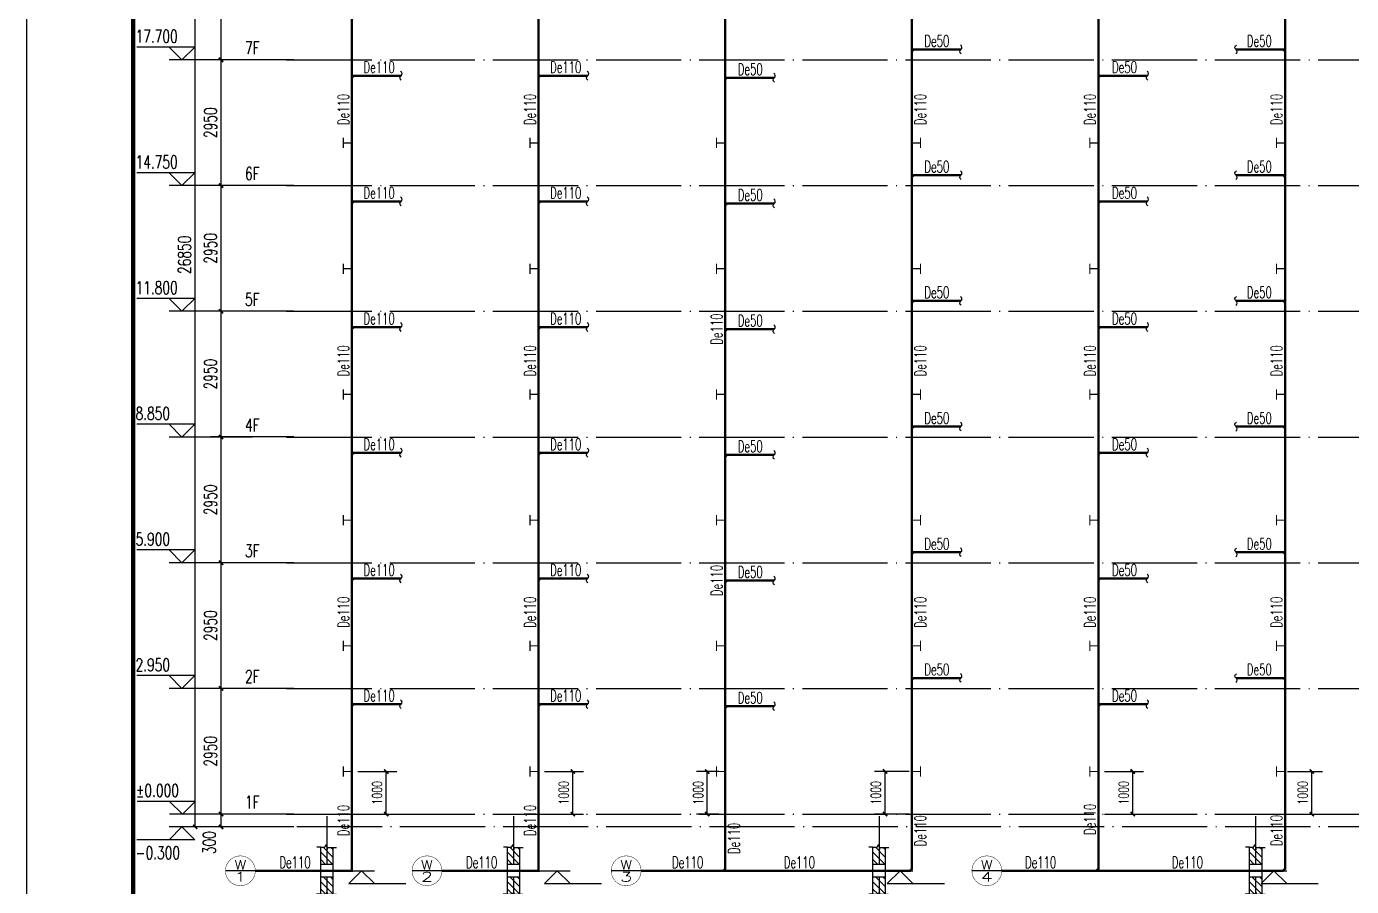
# Model space of a CAD drawing. Extents: x -287580 to -53108, y -522338 to -82629.
# Drawn here: x -157666 to -126582, y -361851 to -341668 of the extents above; entities that cross this region are included whole.
import ezdxf
from ezdxf.enums import TextEntityAlignment as Align

# ---------------------------------------------------------------- set-up
doc = ezdxf.new("R2010")
doc.units = 0
doc.header["$LTSCALE"] = 1000
doc.header["$MEASUREMENT"] = 0
for name, pattern in [('CONTINOUS', [0]), ('DASH', [0.35, 0.25, -0.1]), ('DOTE', [2.42, 2, -0.2, 0.02, -0.2])]:
    doc.linetypes.add(name, pattern=pattern)
for name, color, linetype in [('DIM_ELEV', 3, 'Continuous'), ('DIM_污水', 3, 'Continuous'), ('DOTE', 99, 'Continuous'), ('EQUIP_污水', 7, 'Continuous'), ('PIPE-污水', 2, 'Continuous'), ('PUB_DIM', 3, 'Continuous'), ('PUB_TEXT', 7, 'Continuous'), ('PUB_TITLE', 146, 'Continuous'), ('TEXT_污水', 4, 'Continuous'), ('TWT_DIM', 3, 'Continuous'), ('TWT_IDEN', 3, 'Continuous'), ('TWT_TEXT', 7, 'Continuous')]:
    doc.layers.add(name, color=color, linetype=linetype)
doc.styles.add('_TCH_DIM', font='SIMPLEX', dxfattribs={"bigfont": 'GBCBIG'})
doc.styles.add('_TCH_DIM_T3', font='SIMPLEX', dxfattribs={"width": 0.705882, "bigfont": 'GBCBIG'})
doc.styles.add('_TCH_WINDOW', font='SIMPLEX', dxfattribs={"height": 3.5, "bigfont": 'GBCBIG'})
doc.styles.add('_TWT_CIRCLE', font='COMPLEX', dxfattribs={"width": 1.1, "height": 3, "bigfont": 'HZTXT'})
doc.styles.add('_TWT_PIPEDN', font='SIMPLEX', dxfattribs={"width": 0.8, "height": 2.5, "bigfont": 'HZTXT'})
doc.dimstyles.new('_TCH_ARCH&&100', dxfattribs={"dimtxt": 297.5, "dimasz": 100, "dimexe": 250, "dimexo": 300, "dimgap": 100, "dimtad": 1, "dimdec": 0, "dimzin": 0, "dimdsep": 46, "dimtxsty": '_TCH_DIM_T3', "dimblk": 'ARCHTICK', "dimcen": 0.09, "dimclrt": 7, "dimazin": 2, "dimtfac": 1, "dimtdec": 0, "dimtix": 1, "dimtmove": 2, "dimatfit": 3, "dimfxl": 0, "dimtolj": 1, "dimtzin": 0, "dimarcsym": 0})
doc.dimstyles.new('_TWT_ARCH&&100', dxfattribs={"dimtxt": 229.5, "dimasz": 100, "dimexe": 250, "dimexo": 300, "dimgap": 100, "dimtad": 1, "dimdec": 0, "dimzin": 0, "dimdsep": 46, "dimtxsty": '_TCH_DIM_T3', "dimblk": 'ARCHTICK', "dimcen": 0.09, "dimclrd": 4, "dimclre": 4, "dimclrt": 4, "dimazin": 2, "dimtfac": 1, "dimtdec": 0, "dimtix": 1, "dimtmove": 2, "dimatfit": 3, "dimfxl": 0, "dimtolj": 1, "dimtzin": 0, "dimarcsym": 0})

# ---------------------------------------------------------------- blocks, each defined once
blk = doc.blocks.new('$TK_10')
for p, q in [((-1, 1607), (-1, 189)), ((-179, 689), (-295, 689)), ((-179, -689), (-179, 689)), ((-179, 689), (-55, 689)), ((181, 187), (-179, 547)), ((181, 403), (-105, 689)), ((-55, 689), (-15, 770)), ((-15, 770), (9, 628)), ((9, 628), (34, 687)), ((34, 687), (284, 687)), ((181, 620), (112, 689)), ((181, 687), (181, -689)), ((-38, 189), (-179, 330)), ((179, 189), (-179, 189)), ((179, -189), (-179, -189)), ((190, -689), (-179, -320)), ((181, -463), (-94, -189)), ((-1, -189), (-1, -1403)), ((181, -247), (123, -189)), ((-183, -689), (-299, -688)), ((-183, -689), (-59, -690)), ((-27, -689), (-179, -537)), ((-59, -690), (-20, -771)), ((-20, -771), (5, -629)), ((5, -629), (30, -688)), ((30, -688), (280, -690))]:
    blk.add_line(p, q)
blk.add_circle((-1, -1803), 400)
blk = doc.blocks.new('_ArchTick')
at = {"color": 0, "linetype": 'ByBlock', "const_width": 0.4}
blk.add_lwpolyline([(-0.5, -0.5), (0.5, 0.5)], dxfattribs=at)
blk = doc.blocks.new('*D671')
at = {"layer": 'Defpoints', "color": 0, "linetype": 'Continuous'}
for p in [(-128382, -359152), (-127512, -359152), (-128382, -360152)]:
    blk.add_point(p, dxfattribs=at)
at = {"layer": 'TWT_DIM', "color": 4, "linetype": 'Continuous', "lineweight": -2}
for p, q in [((-128082, -359152), (-127262, -359152)), ((-127512, -360152), (-127512, -359152)), ((-128082, -360152), (-127262, -360152))]:
    blk.add_line(p, q, dxfattribs=at)
at = {"layer": 'TWT_DIM', "color": 4, "linetype": 'Continuous', "lineweight": -2, "xscale": 100, "yscale": 100, "zscale": 100}
for p, rotation in [((-127512, -359152), 90), ((-127512, -360152), 270)]:
    blk.add_blockref('_ArchTick', p, dxfattribs=dict(at, rotation=rotation))
at = {"layer": 'TWT_DIM', "color": 4, "linetype": 'Continuous', "insert": (-127727, -359652), "char_height": 229.5, "attachment_point": 5, "rotation": 90, "style": '_TCH_DIM_T3'}
blk.add_mtext('\\A1;1000', dxfattribs=at)
blk = doc.blocks.new('*D674')
at = {"layer": 'Defpoints', "color": 0, "linetype": 'Continuous'}
for p in [(-137525, -359152), (-136656, -359152), (-136656, -360152)]:
    blk.add_point(p, dxfattribs=at)
at = {"layer": 'TWT_DIM', "color": 4, "linetype": 'Continuous', "lineweight": -2}
for p, q in [((-136956, -359152), (-137775, -359152)), ((-137525, -360152), (-137525, -359152)), ((-136956, -360152), (-137775, -360152))]:
    blk.add_line(p, q, dxfattribs=at)
at = {"layer": 'TWT_DIM', "color": 4, "linetype": 'Continuous', "lineweight": -2, "xscale": 100, "yscale": 100, "zscale": 100}
for p, rotation in [((-137525, -359152), 90), ((-137525, -360152), 270)]:
    blk.add_blockref('_ArchTick', p, dxfattribs=dict(at, rotation=rotation))
at = {"layer": 'TWT_DIM', "color": 4, "linetype": 'Continuous', "insert": (-137740, -359652), "char_height": 229.5, "attachment_point": 5, "rotation": 90, "style": '_TCH_DIM_T3'}
blk.add_mtext('\\A1;1000', dxfattribs=at)
blk = doc.blocks.new('*D692')
at = {"layer": 'Defpoints', "color": 0, "linetype": 'Continuous'}
for p in [(-132679, -359152), (-131715, -359152), (-132679, -360152)]:
    blk.add_point(p, dxfattribs=at)
at = {"layer": 'TWT_DIM', "color": 4, "linetype": 'Continuous', "lineweight": -2}
for p, q in [((-132379, -359152), (-131465, -359152)), ((-131715, -360152), (-131715, -359152)), ((-132379, -360152), (-131465, -360152))]:
    blk.add_line(p, q, dxfattribs=at)
at = {"layer": 'TWT_DIM', "color": 4, "linetype": 'Continuous', "lineweight": -2, "xscale": 100, "yscale": 100, "zscale": 100}
for p, rotation in [((-131715, -359152), 90), ((-131715, -360152), 270)]:
    blk.add_blockref('_ArchTick', p, dxfattribs=dict(at, rotation=rotation))
at = {"layer": 'TWT_DIM', "color": 4, "linetype": 'Continuous', "insert": (-131929, -359652), "char_height": 229.5, "attachment_point": 5, "rotation": 90, "style": '_TCH_DIM_T3'}
blk.add_mtext('\\A1;1000', dxfattribs=at)
blk = doc.blocks.new('*D693')
at = {"layer": 'Defpoints', "color": 0, "linetype": 'Continuous'}
for p in [(-141695, -359152), (-141128, -359152), (-141128, -360152)]:
    blk.add_point(p, dxfattribs=at)
at = {"layer": 'TWT_DIM', "color": 4, "linetype": 'Continuous', "lineweight": -2}
for p, q in [((-141428, -359152), (-141945, -359152)), ((-141695, -360152), (-141695, -359152)), ((-141428, -360152), (-141945, -360152))]:
    blk.add_line(p, q, dxfattribs=at)
at = {"layer": 'TWT_DIM', "color": 4, "linetype": 'Continuous', "lineweight": -2, "xscale": 100, "yscale": 100, "zscale": 100}
for p, rotation in [((-141695, -359152), 90), ((-141695, -360152), 270)]:
    blk.add_blockref('_ArchTick', p, dxfattribs=dict(at, rotation=rotation))
at = {"layer": 'TWT_DIM', "color": 4, "linetype": 'Continuous', "insert": (-141910, -359652), "char_height": 229.5, "attachment_point": 5, "rotation": 90, "style": '_TCH_DIM_T3'}
blk.add_mtext('\\A1;1000', dxfattribs=at)
blk = doc.blocks.new('*D698')
at = {"layer": 'Defpoints', "color": 0, "linetype": 'Continuous'}
for p in [(-145813, -359152), (-144848, -359152), (-145813, -360152)]:
    blk.add_point(p, dxfattribs=at)
at = {"layer": 'TWT_DIM', "color": 4, "linetype": 'Continuous', "lineweight": -2}
for p, q in [((-145513, -359152), (-144598, -359152)), ((-144848, -360152), (-144848, -359152)), ((-145513, -360152), (-144598, -360152))]:
    blk.add_line(p, q, dxfattribs=at)
at = {"layer": 'TWT_DIM', "color": 4, "linetype": 'Continuous', "lineweight": -2, "xscale": 100, "yscale": 100, "zscale": 100}
for p, rotation in [((-144848, -359152), 90), ((-144848, -360152), 270)]:
    blk.add_blockref('_ArchTick', p, dxfattribs=dict(at, rotation=rotation))
at = {"layer": 'TWT_DIM', "color": 4, "linetype": 'Continuous', "insert": (-145063, -359652), "char_height": 229.5, "attachment_point": 5, "rotation": 90, "style": '_TCH_DIM_T3'}
blk.add_mtext('\\A1;1000', dxfattribs=at)
blk = doc.blocks.new('*D701')
at = {"layer": 'Defpoints', "color": 0, "linetype": 'Continuous'}
for p in [(-150190, -359152), (-149226, -359152), (-150190, -360152)]:
    blk.add_point(p, dxfattribs=at)
at = {"layer": 'TWT_DIM', "color": 4, "linetype": 'Continuous', "lineweight": -2}
for p, q in [((-149890, -359152), (-148976, -359152)), ((-149226, -360152), (-149226, -359152)), ((-149890, -360152), (-148976, -360152))]:
    blk.add_line(p, q, dxfattribs=at)
at = {"layer": 'TWT_DIM', "color": 4, "linetype": 'Continuous', "lineweight": -2, "xscale": 100, "yscale": 100, "zscale": 100}
for p, rotation in [((-149226, -359152), 90), ((-149226, -360152), 270)]:
    blk.add_blockref('_ArchTick', p, dxfattribs=dict(at, rotation=rotation))
at = {"layer": 'TWT_DIM', "color": 4, "linetype": 'Continuous', "insert": (-149441, -359652), "char_height": 229.5, "attachment_point": 5, "rotation": 90, "style": '_TCH_DIM_T3'}
blk.add_mtext('\\A1;1000', dxfattribs=at)
blk = doc.blocks.new('*D713')
at = {"layer": 'Defpoints', "color": 0}
for p in [(-153710, -333602), (-152608, -333602), (-152608, -360452)]:
    blk.add_point(p, dxfattribs=at)
at = {"layer": 'PUB_DIM', "color": 0, "lineweight": -2}
for p, q in [((-152908, -333602), (-153960, -333602)), ((-153710, -360452), (-153710, -333602)), ((-152908, -360452), (-153960, -360452))]:
    blk.add_line(p, q, dxfattribs=at)
at = {"layer": 'PUB_DIM', "color": 0, "lineweight": -2, "xscale": 100, "yscale": 100, "zscale": 100}
for p, rotation in [((-153710, -333602), 90), ((-153710, -360452), 270)]:
    blk.add_blockref('_ArchTick', p, dxfattribs=dict(at, rotation=rotation))
at = {"layer": 'PUB_DIM', "color": 7, "insert": (-153959, -347027), "char_height": 297.5, "attachment_point": 5, "rotation": 90, "style": '_TCH_DIM_T3'}
blk.add_mtext('\\A1;26850', dxfattribs=at)
blk = doc.blocks.new('*D714')
at = {"layer": 'Defpoints', "color": 0}
for p in [(-153102, -360152), (-151095, -360152), (-151095, -360452)]:
    blk.add_point(p, dxfattribs=at)
at = {"layer": 'PUB_DIM', "color": 0, "lineweight": -2}
for p, q in [((-151395, -360152), (-153352, -360152)), ((-153102, -360452), (-153102, -360152)), ((-151395, -360452), (-153352, -360452))]:
    blk.add_line(p, q, dxfattribs=at)
at = {"layer": 'PUB_DIM', "color": 0, "lineweight": -2, "xscale": 100, "yscale": 100, "zscale": 100}
for p, rotation in [((-153102, -360152), 90), ((-153102, -360452), 270)]:
    blk.add_blockref('_ArchTick', p, dxfattribs=dict(at, rotation=rotation))
at = {"layer": 'PUB_DIM', "color": 7, "insert": (-153377, -360822), "char_height": 297.5, "attachment_point": 5, "rotation": 90, "style": '_TCH_DIM_T3'}
blk.add_mtext('\\A1;300', dxfattribs=at)
blk = doc.blocks.new('*D715')
at = {"layer": 'Defpoints', "color": 0}
for p in [(-153102, -357202), (-151095, -357202), (-151095, -360152)]:
    blk.add_point(p, dxfattribs=at)
at = {"layer": 'PUB_DIM', "color": 0, "lineweight": -2}
for p, q in [((-151395, -357202), (-153352, -357202)), ((-153102, -360152), (-153102, -357202)), ((-151395, -360152), (-153352, -360152))]:
    blk.add_line(p, q, dxfattribs=at)
at = {"layer": 'PUB_DIM', "color": 0, "lineweight": -2, "xscale": 100, "yscale": 100, "zscale": 100}
for p, rotation in [((-153102, -357202), 90), ((-153102, -360152), 270)]:
    blk.add_blockref('_ArchTick', p, dxfattribs=dict(at, rotation=rotation))
at = {"layer": 'PUB_DIM', "color": 7, "insert": (-153351, -358677), "char_height": 297.5, "attachment_point": 5, "rotation": 90, "style": '_TCH_DIM_T3'}
blk.add_mtext('\\A1;2950', dxfattribs=at)
blk = doc.blocks.new('*D716')
at = {"layer": 'Defpoints', "color": 0}
for p in [(-153102, -354252), (-151095, -354252), (-151095, -357202)]:
    blk.add_point(p, dxfattribs=at)
at = {"layer": 'PUB_DIM', "color": 0, "lineweight": -2}
for p, q in [((-151395, -354252), (-153352, -354252)), ((-153102, -357202), (-153102, -354252)), ((-151395, -357202), (-153352, -357202))]:
    blk.add_line(p, q, dxfattribs=at)
at = {"layer": 'PUB_DIM', "color": 0, "lineweight": -2, "xscale": 100, "yscale": 100, "zscale": 100}
for p, rotation in [((-153102, -354252), 90), ((-153102, -357202), 270)]:
    blk.add_blockref('_ArchTick', p, dxfattribs=dict(at, rotation=rotation))
at = {"layer": 'PUB_DIM', "color": 7, "insert": (-153351, -355727), "char_height": 297.5, "attachment_point": 5, "rotation": 90, "style": '_TCH_DIM_T3'}
blk.add_mtext('\\A1;2950', dxfattribs=at)
blk = doc.blocks.new('*D717')
at = {"layer": 'Defpoints', "color": 0}
for p in [(-153102, -351302), (-151095, -351302), (-151095, -354252)]:
    blk.add_point(p, dxfattribs=at)
at = {"layer": 'PUB_DIM', "color": 0, "lineweight": -2}
for p, q in [((-151395, -351302), (-153352, -351302)), ((-153102, -354252), (-153102, -351302)), ((-151395, -354252), (-153352, -354252))]:
    blk.add_line(p, q, dxfattribs=at)
at = {"layer": 'PUB_DIM', "color": 0, "lineweight": -2, "xscale": 100, "yscale": 100, "zscale": 100}
for p, rotation in [((-153102, -351302), 90), ((-153102, -354252), 270)]:
    blk.add_blockref('_ArchTick', p, dxfattribs=dict(at, rotation=rotation))
at = {"layer": 'PUB_DIM', "color": 7, "insert": (-153351, -352777), "char_height": 297.5, "attachment_point": 5, "rotation": 90, "style": '_TCH_DIM_T3'}
blk.add_mtext('\\A1;2950', dxfattribs=at)
blk = doc.blocks.new('*D718')
at = {"layer": 'Defpoints', "color": 0}
for p in [(-153102, -348352), (-151095, -348352), (-151095, -351302)]:
    blk.add_point(p, dxfattribs=at)
at = {"layer": 'PUB_DIM', "color": 0, "lineweight": -2}
for p, q in [((-151395, -348352), (-153352, -348352)), ((-153102, -351302), (-153102, -348352)), ((-151395, -351302), (-153352, -351302))]:
    blk.add_line(p, q, dxfattribs=at)
at = {"layer": 'PUB_DIM', "color": 0, "lineweight": -2, "xscale": 100, "yscale": 100, "zscale": 100}
for p, rotation in [((-153102, -348352), 90), ((-153102, -351302), 270)]:
    blk.add_blockref('_ArchTick', p, dxfattribs=dict(at, rotation=rotation))
at = {"layer": 'PUB_DIM', "color": 7, "insert": (-153351, -349827), "char_height": 297.5, "attachment_point": 5, "rotation": 90, "style": '_TCH_DIM_T3'}
blk.add_mtext('\\A1;2950', dxfattribs=at)
blk = doc.blocks.new('*D719')
at = {"layer": 'Defpoints', "color": 0}
for p in [(-153102, -345402), (-151095, -345402), (-151095, -348352)]:
    blk.add_point(p, dxfattribs=at)
at = {"layer": 'PUB_DIM', "color": 0, "lineweight": -2}
for p, q in [((-151395, -345402), (-153352, -345402)), ((-153102, -348352), (-153102, -345402)), ((-151395, -348352), (-153352, -348352))]:
    blk.add_line(p, q, dxfattribs=at)
at = {"layer": 'PUB_DIM', "color": 0, "lineweight": -2, "xscale": 100, "yscale": 100, "zscale": 100}
for p, rotation in [((-153102, -345402), 90), ((-153102, -348352), 270)]:
    blk.add_blockref('_ArchTick', p, dxfattribs=dict(at, rotation=rotation))
at = {"layer": 'PUB_DIM', "color": 7, "insert": (-153351, -346877), "char_height": 297.5, "attachment_point": 5, "rotation": 90, "style": '_TCH_DIM_T3'}
blk.add_mtext('\\A1;2950', dxfattribs=at)
blk = doc.blocks.new('*D720')
at = {"layer": 'Defpoints', "color": 0}
for p in [(-153102, -342452), (-151095, -342452), (-151095, -345402)]:
    blk.add_point(p, dxfattribs=at)
at = {"layer": 'PUB_DIM', "color": 0, "lineweight": -2}
for p, q in [((-151395, -342452), (-153352, -342452)), ((-153102, -345402), (-153102, -342452)), ((-151395, -345402), (-153352, -345402))]:
    blk.add_line(p, q, dxfattribs=at)
at = {"layer": 'PUB_DIM', "color": 0, "lineweight": -2, "xscale": 100, "yscale": 100, "zscale": 100}
for p, rotation in [((-153102, -342452), 90), ((-153102, -345402), 270)]:
    blk.add_blockref('_ArchTick', p, dxfattribs=dict(at, rotation=rotation))
at = {"layer": 'PUB_DIM', "color": 7, "insert": (-153351, -343927), "char_height": 297.5, "attachment_point": 5, "rotation": 90, "style": '_TCH_DIM_T3'}
blk.add_mtext('\\A1;2950', dxfattribs=at)
blk = doc.blocks.new('*D721')
at = {"layer": 'Defpoints', "color": 0}
for p in [(-153102, -339502), (-151095, -339502), (-151095, -342452)]:
    blk.add_point(p, dxfattribs=at)
at = {"layer": 'PUB_DIM', "color": 0, "lineweight": -2}
for p, q in [((-151395, -339502), (-153352, -339502)), ((-153102, -342452), (-153102, -339502)), ((-151395, -342452), (-153352, -342452))]:
    blk.add_line(p, q, dxfattribs=at)
at = {"layer": 'PUB_DIM', "color": 0, "lineweight": -2, "xscale": 100, "yscale": 100, "zscale": 100}
for p, rotation in [((-153102, -339502), 90), ((-153102, -342452), 270)]:
    blk.add_blockref('_ArchTick', p, dxfattribs=dict(at, rotation=rotation))
at = {"layer": 'PUB_DIM', "color": 7, "insert": (-153351, -340977), "char_height": 297.5, "attachment_point": 5, "rotation": 90, "style": '_TCH_DIM_T3'}
blk.add_mtext('\\A1;2950', dxfattribs=at)
blk = doc.blocks.new('$TwtSys$00000132')
at = {"elevation": 0}
blk.add_lwpolyline([(7, -101, -0.575183), (0, 0, 0.604745), (-11, 101, 16.924828)], format="xyb", dxfattribs=at)
blk = doc.blocks.new('$ATTACHMENT$00000073')
at = {"const_width": 20}
for points in [[(0, 0), (150, 0)], [(150, 90), (150, -90)]]:
    blk.add_lwpolyline(points, dxfattribs=at)

msp = doc.modelspace()

# ---------------------------------------------------------------- hatches: boundary and pattern name
at = {"layer": 'PIPE-污水', "linetype": 'Continuous'}
for points in [[(-136857.1, -342208.4), (-136876.5, -342188.9), (-136868.5, -342180.9)], [(-128180.7, -342208.4), (-128161.3, -342188.9), (-128169.4, -342180.9)], [(-149990.8, -342823.2), (-150010.2, -342803.8), (-150002.1, -342795.7)], [(-145612.9, -342823.2), (-145632.3, -342803.8), (-145624.2, -342795.7)], [(-141235, -342871.9), (-141254.4, -342852.4), (-141246.4, -342844.4)], [(-132479.2, -342823.2), (-132498.6, -342803.8), (-132490.6, -342795.7)], [(-136857.1, -345158.4), (-136876.5, -345138.9), (-136868.5, -345130.9)], [(-128180.7, -345158.4), (-128161.3, -345138.9), (-128169.4, -345130.9)], [(-149990.8, -345773.2), (-150010.2, -345753.8), (-150002.1, -345745.7)], [(-145612.9, -345773.2), (-145632.3, -345753.8), (-145624.2, -345745.7)], [(-141235, -345821.9), (-141254.4, -345802.4), (-141246.4, -345794.4)], [(-132479.2, -345773.2), (-132498.6, -345753.8), (-132490.6, -345745.7)], [(-136857.1, -348108.4), (-136876.5, -348088.9), (-136868.5, -348080.9)], [(-128180.7, -348108.4), (-128161.3, -348088.9), (-128169.4, -348080.9)], [(-149990.8, -348723.2), (-150010.2, -348703.8), (-150002.1, -348695.7)], [(-145612.9, -348723.2), (-145632.3, -348703.8), (-145624.2, -348695.7)], [(-141235, -348771.9), (-141254.4, -348752.4), (-141246.4, -348744.4)], [(-132479.2, -348723.2), (-132498.6, -348703.8), (-132490.6, -348695.7)], [(-136857.1, -351058.4), (-136876.5, -351038.9), (-136868.5, -351030.9)], [(-128180.7, -351058.4), (-128161.3, -351038.9), (-128169.4, -351030.9)], [(-149990.8, -351673.2), (-150010.2, -351653.8), (-150002.1, -351645.7)], [(-145612.9, -351673.2), (-145632.3, -351653.8), (-145624.2, -351645.7)], [(-141235, -351721.9), (-141254.4, -351702.4), (-141246.4, -351694.4)], [(-132479.2, -351673.2), (-132498.6, -351653.8), (-132490.6, -351645.7)], [(-136857.1, -354008.4), (-136876.5, -353988.9), (-136868.5, -353980.9)], [(-128180.7, -354008.4), (-128161.3, -353988.9), (-128169.4, -353980.9)], [(-149990.8, -354623.2), (-150010.2, -354603.8), (-150002.1, -354595.7)], [(-145612.9, -354623.2), (-145632.3, -354603.8), (-145624.2, -354595.7)], [(-141235, -354671.9), (-141254.4, -354652.4), (-141246.4, -354644.4)], [(-132479.2, -354623.2), (-132498.6, -354603.8), (-132490.6, -354595.7)], [(-136857.1, -356958.4), (-136876.5, -356938.9), (-136868.5, -356930.9)], [(-128180.7, -356958.4), (-128161.3, -356938.9), (-128169.4, -356930.9)], [(-149990.8, -357573.2), (-150010.2, -357553.8), (-150002.1, -357545.7)], [(-145612.9, -357573.2), (-145632.3, -357553.8), (-145624.2, -357545.7)], [(-141235, -357621.9), (-141254.4, -357602.4), (-141246.4, -357594.4)], [(-132479.2, -357573.2), (-132498.6, -357553.8), (-132490.6, -357545.7)]]:
    msp.add_hatch(color=256, dxfattribs=at).paths.add_polyline_path(points)
at = {"layer": 'PIPE-污水', "linetype": 'DASH'}
for points in [[(-136857.1, -342208.4), (-136857.1, -342180.9), (-136868.5, -342180.9)], [(-128180.7, -342208.4), (-128180.7, -342180.9), (-128169.4, -342180.9)], [(-149990.8, -342823.2), (-149990.8, -342795.7), (-150002.1, -342795.7)], [(-145612.9, -342823.2), (-145612.9, -342795.7), (-145624.2, -342795.7)], [(-141235, -342871.9), (-141235, -342844.4), (-141246.4, -342844.4)], [(-132479.2, -342823.2), (-132479.2, -342795.7), (-132490.6, -342795.7)], [(-136857.1, -345158.4), (-136857.1, -345130.9), (-136868.5, -345130.9)], [(-128180.7, -345158.4), (-128180.7, -345130.9), (-128169.4, -345130.9)], [(-149990.8, -345773.2), (-149990.8, -345745.7), (-150002.1, -345745.7)], [(-145612.9, -345773.2), (-145612.9, -345745.7), (-145624.2, -345745.7)], [(-141235, -345821.9), (-141235, -345794.4), (-141246.4, -345794.4)], [(-132479.2, -345773.2), (-132479.2, -345745.7), (-132490.6, -345745.7)], [(-136857.1, -348108.4), (-136857.1, -348080.9), (-136868.5, -348080.9)], [(-128180.7, -348108.4), (-128180.7, -348080.9), (-128169.4, -348080.9)], [(-149990.8, -348723.2), (-149990.8, -348695.7), (-150002.1, -348695.7)], [(-145612.9, -348723.2), (-145612.9, -348695.7), (-145624.2, -348695.7)], [(-141235, -348771.9), (-141235, -348744.4), (-141246.4, -348744.4)], [(-132479.2, -348723.2), (-132479.2, -348695.7), (-132490.6, -348695.7)], [(-136857.1, -351058.4), (-136857.1, -351030.9), (-136868.5, -351030.9)], [(-128180.7, -351058.4), (-128180.7, -351030.9), (-128169.4, -351030.9)], [(-149990.8, -351673.2), (-149990.8, -351645.7), (-150002.1, -351645.7)], [(-145612.9, -351673.2), (-145612.9, -351645.7), (-145624.2, -351645.7)], [(-141235, -351721.9), (-141235, -351694.4), (-141246.4, -351694.4)], [(-132479.2, -351673.2), (-132479.2, -351645.7), (-132490.6, -351645.7)], [(-136857.1, -354008.4), (-136857.1, -353980.9), (-136868.5, -353980.9)], [(-128180.7, -354008.4), (-128180.7, -353980.9), (-128169.4, -353980.9)], [(-149990.8, -354623.2), (-149990.8, -354595.7), (-150002.1, -354595.7)], [(-145612.9, -354623.2), (-145612.9, -354595.7), (-145624.2, -354595.7)], [(-141235, -354671.9), (-141235, -354644.4), (-141246.4, -354644.4)], [(-132479.2, -354623.2), (-132479.2, -354595.7), (-132490.6, -354595.7)], [(-136857.1, -356958.4), (-136857.1, -356930.9), (-136868.5, -356930.9)], [(-128180.7, -356958.4), (-128180.7, -356930.9), (-128169.4, -356930.9)], [(-149990.8, -357573.2), (-149990.8, -357545.7), (-150002.1, -357545.7)], [(-145612.9, -357573.2), (-145612.9, -357545.7), (-145624.2, -357545.7)], [(-141235, -357621.9), (-141235, -357594.4), (-141246.4, -357594.4)], [(-132479.2, -357573.2), (-132479.2, -357545.7), (-132490.6, -357545.7)], [(-150030.5, -361483), (-150003, -361483), (-150003, -361510.5)], [(-150030.5, -361483), (-150030.5, -361510.5), (-150003, -361510.5)], [(-145652.6, -361483), (-145652.6, -361510.5), (-145625.1, -361510.5)], [(-145652.6, -361483), (-145625.1, -361483), (-145625.1, -361510.5)], [(-141274.7, -361439), (-141247.2, -361439), (-141247.2, -361450.4)], [(-136940.8, -361483), (-136940.8, -361510.5), (-136929.4, -361510.5)], [(-136896.8, -361439), (-136869.3, -361439), (-136869.3, -361450.4)], [(-132518.9, -361432), (-132491.4, -361432), (-132491.4, -361443.4)], [(-128192, -361483), (-128192, -361510.5), (-128180.6, -361510.5)], [(-128141, -361432), (-128113.5, -361432), (-128113.5, -361443.4)]]:
    msp.add_hatch(color=256, dxfattribs=at).paths.add_polyline_path(points)
at = {"layer": 'PIPE-污水'}
for points in [[(-141274.7, -361439), (-141255.3, -361458.4), (-141247.2, -361450.4)], [(-136940.8, -361483), (-136921.4, -361502.4), (-136929.4, -361510.5)], [(-136896.8, -361439), (-136877.4, -361458.4), (-136869.3, -361450.4)], [(-132518.9, -361432), (-132499.5, -361451.4), (-132491.4, -361443.4)], [(-128192, -361483), (-128172.6, -361502.4), (-128180.6, -361510.5)], [(-128141, -361432), (-128121.6, -361451.4), (-128113.5, -361443.4)]]:
    msp.add_hatch(color=256, dxfattribs=at).paths.add_polyline_path(points)

# ---------------------------------------------------------------- linework, layer by layer
at = {"layer": 'DIM_ELEV'}
for p, q in [((-153719.5, -342152.2), (-155077.5, -342152.2)), ((-154019.5, -342452.2), (-154319.5, -342152.2)), ((-154019.5, -342452.2), (-153719.5, -342152.2)), ((-152363.7, -342452.2), (-154319.5, -342452.2)), ((-153719.5, -345102.2), (-155077.5, -345102.2)), ((-154019.5, -345402.2), (-154319.5, -345102.2)), ((-154019.5, -345402.2), (-153719.5, -345102.2)), ((-152363.7, -345402.2), (-154319.5, -345402.2)), ((-153719.5, -348052.2), (-155077.5, -348052.2)), ((-154019.5, -348352.2), (-154319.5, -348052.2)), ((-154019.5, -348352.2), (-153719.5, -348052.2)), ((-152363.7, -348352.2), (-154319.5, -348352.2)), ((-153719.5, -351002.2), (-155077.5, -351002.2)), ((-154019.5, -351302.2), (-154319.5, -351002.2)), ((-154019.5, -351302.2), (-153719.5, -351002.2)), ((-152363.7, -351302.2), (-154319.5, -351302.2)), ((-153719.5, -353952.2), (-155077.5, -353952.2)), ((-154019.5, -354252.2), (-154319.5, -353952.2)), ((-154019.5, -354252.2), (-153719.5, -353952.2)), ((-152363.7, -354252.2), (-154319.5, -354252.2)), ((-153719.5, -356902.2), (-155077.5, -356902.2)), ((-154019.5, -357202.2), (-154319.5, -356902.2)), ((-154019.5, -357202.2), (-153719.5, -356902.2)), ((-152363.7, -357202.2), (-154319.5, -357202.2)), ((-153709.9, -359852.2), (-155067.9, -359852.2)), ((-154009.9, -360152.2), (-154309.9, -359852.2)), ((-154009.9, -360152.2), (-153709.9, -359852.2)), ((-152680.2, -360152.2), (-154309.9, -360152.2)), ((-154019.5, -360452.2), (-154319.5, -360752.2)), ((-152363.7, -360452.2), (-154319.5, -360452.2)), ((-154019.5, -360452.2), (-153719.5, -360752.2)), ((-153719.5, -360752.2), (-155077.5, -360752.2))]:
    msp.add_line(p, q, dxfattribs=at)
at = {"layer": 'DIM_污水', "linetype": 'Continuous'}
for p, q in [((-150850.6, -361483), (-149504.8, -361483)), ((-149804.8, -361483), (-150104.8, -361783)), ((-149804.8, -361483), (-149504.8, -361783)), ((-146260.1, -361483), (-144914.3, -361483)), ((-145214.3, -361483), (-145514.3, -361783)), ((-145214.3, -361483), (-144914.3, -361783)), ((-138217.8, -361483), (-136872, -361483)), ((-137172, -361483), (-137472, -361783)), ((-137172, -361483), (-136872, -361783)), ((-129447, -361483), (-128101.2, -361483)), ((-128401.2, -361483), (-128701.2, -361783)), ((-128401.2, -361483), (-128101.2, -361783)), ((-150104.8, -361783), (-148763.9, -361783)), ((-145514.3, -361783), (-144173.4, -361783)), ((-137472, -361783), (-136131.1, -361783)), ((-128701.2, -361783), (-127360.3, -361783))]:
    msp.add_line(p, q, dxfattribs=at)
at = {"layer": 'DOTE', "linetype": 'DOTE'}
for p, q in [((-151564.8, -342452.2), (-81566, -342452.2)), ((-151564.8, -345402.2), (-81566, -345402.2)), ((-151564.8, -348352.2), (-81566, -348352.2)), ((-151564.8, -351302.2), (-81566, -351302.2)), ((-151564.8, -354252.2), (-81566, -354252.2)), ((-151564.8, -357202.2), (-81566, -357202.2)), ((-151564.8, -360152.2), (-81566, -360152.2)), ((-81566, -360452.2), (-151631.8, -360452.2))]:
    msp.add_line(p, q, dxfattribs=at)
at = {"layer": 'PIPE-污水', "linetype": 'DASH', "const_width": 55}
for points in [[(-150030.5, -341452.2), (-150030.5, -342863)], [(-145652.6, -341452.2), (-145652.6, -342863)], [(-141274.7, -341452.2), (-141274.7, -342911.6)], [(-136896.8, -341452.2), (-136896.8, -342248.1)], [(-132518.9, -341452.2), (-132518.9, -342863)], [(-128141, -341452.2), (-128141, -342248.1)], [(-136896.8, -342248.1), (-136896.8, -342863)], [(-136857.1, -342208.4), (-135746.2, -342208.4)], [(-128180.7, -342208.4), (-129291.6, -342208.4)], [(-128141, -342248.1), (-128141, -342863)], [(-150030.5, -342863), (-150030.5, -344402.2)], [(-149990.8, -342823.2), (-148879.9, -342823.2)], [(-145652.6, -342863), (-145652.6, -344402.2)], [(-145612.9, -342823.2), (-144502, -342823.2)], [(-141235, -342871.9), (-140124.1, -342871.9)], [(-136896.8, -342863), (-136896.8, -344402.2)], [(-132518.9, -342863), (-132518.9, -344402.2)], [(-132479.2, -342823.2), (-131368.3, -342823.2)], [(-128141, -342863), (-128141, -344402.2)], [(-141274.7, -342911.6), (-141274.7, -344402.2)], [(-150030.5, -344402.2), (-150030.5, -345813)], [(-145652.6, -344402.2), (-145652.6, -345813)], [(-141274.7, -344402.2), (-141274.7, -345861.6)], [(-136896.8, -344402.2), (-136896.8, -345198.1)], [(-132518.9, -344402.2), (-132518.9, -345813)], [(-128141, -344402.2), (-128141, -345198.1)], [(-136896.8, -345198.1), (-136896.8, -347352.2)], [(-136857.1, -345158.4), (-135746.2, -345158.4)], [(-128180.7, -345158.4), (-129291.6, -345158.4)], [(-128141, -345198.1), (-128141, -347352.2)], [(-150030.5, -345813), (-150030.5, -347352.2)], [(-149990.8, -345773.2), (-148879.9, -345773.2)], [(-145652.6, -345813), (-145652.6, -347352.2)], [(-145612.9, -345773.2), (-144502, -345773.2)], [(-141274.7, -345861.6), (-141274.7, -347352.2)], [(-141235, -345821.9), (-140124.1, -345821.9)], [(-132518.9, -345813), (-132518.9, -347352.2)], [(-132479.2, -345773.2), (-131368.3, -345773.2)], [(-150030.5, -347352.2), (-150030.5, -348763)], [(-145652.6, -347352.2), (-145652.6, -348763)], [(-141274.7, -347352.2), (-141274.7, -348763)], [(-136896.8, -347352.2), (-136896.8, -348148.1)], [(-132518.9, -347352.2), (-132518.9, -348763)], [(-128141, -347352.2), (-128141, -348148.1)], [(-136896.8, -348148.1), (-136896.8, -348763)], [(-136857.1, -348108.4), (-135746.2, -348108.4)], [(-128180.7, -348108.4), (-129291.6, -348108.4)], [(-128141, -348148.1), (-128141, -348763)], [(-150030.5, -348763), (-150030.5, -350302.2)], [(-149990.8, -348723.2), (-148879.9, -348723.2)], [(-145652.6, -348763), (-145652.6, -350302.2)], [(-145612.9, -348723.2), (-144502, -348723.2)], [(-141274.7, -348763), (-141274.7, -348811.6)], [(-141235, -348771.9), (-140124.1, -348771.9)], [(-136896.8, -348763), (-136896.8, -350302.2)], [(-132518.9, -348763), (-132518.9, -350302.2)], [(-132479.2, -348723.2), (-131368.3, -348723.2)], [(-128141, -348763), (-128141, -350302.2)], [(-141274.7, -348811.6), (-141274.7, -350302.2)], [(-150030.5, -350302.2), (-150030.5, -351713)], [(-145652.6, -350302.2), (-145652.6, -351713)], [(-141274.7, -350302.2), (-141274.7, -351761.6)], [(-136896.8, -350302.2), (-136896.8, -351098.1)], [(-132518.9, -350302.2), (-132518.9, -351713)], [(-128141, -350302.2), (-128141, -351098.1)], [(-136896.8, -351098.1), (-136896.8, -353252.2)], [(-136857.1, -351058.4), (-135746.2, -351058.4)], [(-128180.7, -351058.4), (-129291.6, -351058.4)], [(-128141, -351098.1), (-128141, -353252.2)], [(-150030.5, -351713), (-150030.5, -353252.2)], [(-149990.8, -351673.2), (-148879.9, -351673.2)], [(-145652.6, -351713), (-145652.6, -353252.2)], [(-145612.9, -351673.2), (-144502, -351673.2)], [(-141274.7, -351761.6), (-141274.7, -353252.2)], [(-141235, -351721.9), (-140124.1, -351721.9)], [(-132518.9, -351713), (-132518.9, -353252.2)], [(-132479.2, -351673.2), (-131368.3, -351673.2)], [(-150030.5, -353252.2), (-150030.5, -354663)], [(-145652.6, -353252.2), (-145652.6, -354663)], [(-141274.7, -353252.2), (-141274.7, -354663)], [(-136896.8, -353252.2), (-136896.8, -354048.1)], [(-132518.9, -353252.2), (-132518.9, -354663)], [(-128141, -353252.2), (-128141, -354048.1)], [(-136896.8, -354048.1), (-136896.8, -354663)], [(-136857.1, -354008.4), (-135746.2, -354008.4)], [(-128180.7, -354008.4), (-129291.6, -354008.4)], [(-128141, -354048.1), (-128141, -354663)], [(-150030.5, -354663), (-150030.5, -356202.2)], [(-149990.8, -354623.2), (-148879.9, -354623.2)], [(-145652.6, -354663), (-145652.6, -356202.2)], [(-145612.9, -354623.2), (-144502, -354623.2)], [(-141274.7, -354663), (-141274.7, -354711.6)], [(-141235, -354671.9), (-140124.1, -354671.9)], [(-136896.8, -354663), (-136896.8, -356202.2)], [(-132518.9, -354663), (-132518.9, -356202.2)], [(-132479.2, -354623.2), (-131368.3, -354623.2)], [(-128141, -354663), (-128141, -356202.2)], [(-141274.7, -354711.6), (-141274.7, -356202.2)], [(-150030.5, -356202.2), (-150030.5, -357613)], [(-145652.6, -356202.2), (-145652.6, -357613)], [(-141274.7, -356202.2), (-141274.7, -357661.6)], [(-136896.8, -356202.2), (-136896.8, -356998.1)], [(-132518.9, -356202.2), (-132518.9, -357613)], [(-128141, -356202.2), (-128141, -356998.1)], [(-136896.8, -356998.1), (-136896.8, -359152.2)], [(-136857.1, -356958.4), (-135746.2, -356958.4)], [(-128180.7, -356958.4), (-129291.6, -356958.4)], [(-128141, -356998.1), (-128141, -359152.2)], [(-150030.5, -357613), (-150030.5, -359152.2)], [(-149990.8, -357573.2), (-148879.9, -357573.2)], [(-145652.6, -357613), (-145652.6, -359152.2)], [(-145612.9, -357573.2), (-144502, -357573.2)], [(-141274.7, -357661.6), (-141274.7, -359152.2)], [(-141235, -357621.9), (-140124.1, -357621.9)], [(-132518.9, -357613), (-132518.9, -359152.2)], [(-132479.2, -357573.2), (-131368.3, -357573.2)], [(-150030.5, -359152.2), (-150030.5, -361483)], [(-145652.6, -359152.2), (-145652.6, -361483)], [(-141274.7, -359152.2), (-141274.7, -361439)], [(-136896.8, -359152.2), (-136896.8, -361439)], [(-132518.9, -359152.2), (-132518.9, -361432)], [(-128141, -359152.2), (-128141, -361432)], [(-150030.5, -361483), (-152298.9, -361483)], [(-145652.6, -361483), (-147921, -361483)], [(-141318.7, -361483), (-143247.8, -361483)], [(-136940.8, -361483), (-141318.7, -361483)], [(-132569.9, -361483), (-134787.3, -361483)], [(-128192, -361483), (-132569.9, -361483)]]:
    msp.add_lwpolyline(points, dxfattribs=at)
at = {"layer": 'PIPE-污水', "linetype": 'Continuous', "const_width": 55}
for points in [[(-136896.8, -342248.1), (-136857.1, -342208.4)], [(-128141, -342248.1), (-128180.7, -342208.4)], [(-150030.5, -342863), (-149990.8, -342823.2)], [(-145652.6, -342863), (-145612.9, -342823.2)], [(-141274.7, -342911.6), (-141235, -342871.9)], [(-132518.9, -342863), (-132479.2, -342823.2)], [(-136896.8, -345198.1), (-136857.1, -345158.4)], [(-128141, -345198.1), (-128180.7, -345158.4)], [(-150030.5, -345813), (-149990.8, -345773.2)], [(-145652.6, -345813), (-145612.9, -345773.2)], [(-141274.7, -345861.6), (-141235, -345821.9)], [(-132518.9, -345813), (-132479.2, -345773.2)], [(-136896.8, -348148.1), (-136857.1, -348108.4)], [(-128141, -348148.1), (-128180.7, -348108.4)], [(-150030.5, -348763), (-149990.8, -348723.2)], [(-145652.6, -348763), (-145612.9, -348723.2)], [(-141274.7, -348811.6), (-141235, -348771.9)], [(-132518.9, -348763), (-132479.2, -348723.2)], [(-136896.8, -351098.1), (-136857.1, -351058.4)], [(-128141, -351098.1), (-128180.7, -351058.4)], [(-150030.5, -351713), (-149990.8, -351673.2)], [(-145652.6, -351713), (-145612.9, -351673.2)], [(-141274.7, -351761.6), (-141235, -351721.9)], [(-132518.9, -351713), (-132479.2, -351673.2)], [(-136896.8, -354048.1), (-136857.1, -354008.4)], [(-128141, -354048.1), (-128180.7, -354008.4)], [(-150030.5, -354663), (-149990.8, -354623.2)], [(-145652.6, -354663), (-145612.9, -354623.2)], [(-141274.7, -354711.6), (-141235, -354671.9)], [(-132518.9, -354663), (-132479.2, -354623.2)], [(-136896.8, -356998.1), (-136857.1, -356958.4)], [(-128141, -356998.1), (-128180.7, -356958.4)], [(-150030.5, -357613), (-149990.8, -357573.2)], [(-145652.6, -357613), (-145612.9, -357573.2)], [(-141274.7, -357661.6), (-141235, -357621.9)], [(-132518.9, -357613), (-132479.2, -357573.2)]]:
    msp.add_lwpolyline(points, dxfattribs=at)
at = {"layer": 'PIPE-污水', "const_width": 55}
for points in [[(-141274.7, -361439), (-141318.7, -361483)], [(-136896.8, -361439), (-136940.8, -361483)], [(-132518.9, -361432), (-132569.9, -361483)], [(-128141, -361432), (-128192, -361483)]]:
    msp.add_lwpolyline(points, dxfattribs=at)
at = {"layer": 'PUB_TITLE'}
msp.add_lwpolyline([(-157666, -381815.5), (-73566, -381815.5), (-73566, -322415.5), (-157666, -322415.5)], close=True, dxfattribs=at)
at = {"layer": 'PUB_TITLE', "const_width": 100}
msp.add_lwpolyline([(-155166, -380815.5), (-74566, -380815.5), (-74566, -323415.5), (-155166, -323415.5)], close=True, dxfattribs=at)
at = {"layer": 'TWT_IDEN', "linetype": 'CONTINOUS'}
for p, q in [((-152298.7, -361483), (-152998.7, -361483)), ((-147920.8, -361483), (-148620.8, -361483)), ((-143247.8, -361483), (-143947.8, -361483)), ((-134787.1, -361483), (-135487.1, -361483))]:
    msp.add_line(p, q, dxfattribs=at)
at = {"layer": 'TWT_IDEN', "linetype": 'CONTINOUS', "const_width": 10}
for points in [[(-152298.7, -361483, 1), (-152998.7, -361483, 1)], [(-147920.8, -361483, 1), (-148620.8, -361483, 1)], [(-143247.8, -361483, 1), (-143947.8, -361483, 1)], [(-134787.1, -361483, 1), (-135487.1, -361483, 1)]]:
    msp.add_lwpolyline(points, format="xyb", close=True, dxfattribs=at)

# ---------------------------------------------------------------- block references
at = {"xscale": 0.8, "yscale": 0.8, "zscale": 0.8}
for p in [(-150620.5, -361482.1), (-146242.6, -361482.1), (-137665.4, -361482.1), (-128834.1, -361482.1)]:
    msp.add_blockref('$TK_10', p, dxfattribs=at)
at = {"layer": 'EQUIP_污水', "linetype": 'Continuous'}
for p in [(-135746.2, -342208.4), (-148879.9, -342823.2), (-144502, -342823.2), (-140124.1, -342871.9), (-131368.3, -342823.2), (-135746.2, -345158.4), (-148879.9, -345773.2), (-144502, -345773.2), (-140124.1, -345821.9), (-131368.3, -345773.2), (-135746.2, -348108.4), (-148879.9, -348723.2), (-144502, -348723.2), (-140124.1, -348771.9), (-131368.3, -348723.2), (-135746.2, -351058.4), (-148879.9, -351673.2), (-144502, -351673.2), (-140124.1, -351721.9), (-131368.3, -351673.2), (-135746.2, -354008.4), (-148879.9, -354623.2), (-144502, -354623.2), (-140124.1, -354671.9), (-131368.3, -354623.2), (-135746.2, -356958.4), (-148879.9, -357573.2), (-144502, -357573.2), (-140124.1, -357621.9), (-131368.3, -357573.2)]:
    msp.add_blockref('$TwtSys$00000132', p, dxfattribs=at)
at = {"layer": 'EQUIP_污水', "linetype": 'Continuous', "yscale": -1, "rotation": 180}
for p in [(-129291.6, -342208.4), (-129291.6, -345158.4), (-129291.6, -348108.4), (-129291.6, -351058.4), (-129291.6, -354008.4), (-129291.6, -356958.4)]:
    msp.add_blockref('$TwtSys$00000132', p, dxfattribs=at)
at = {"layer": 'EQUIP_污水', "linetype": 'Continuous', "xscale": 1.35, "yscale": -1.35, "zscale": 1.35, "rotation": 180}
for p in [(-150030.5, -344402.2), (-145652.6, -344402.2), (-141274.7, -344402.2), (-132518.9, -344402.2), (-128141, -344402.2), (-150030.5, -347352.2), (-145652.6, -347352.2), (-141274.7, -347352.2), (-132518.9, -347352.2), (-128141, -347352.2), (-150030.5, -350302.2), (-145652.6, -350302.2), (-141274.7, -350302.2), (-132518.9, -350302.2), (-128141, -350302.2), (-150030.5, -353252.2), (-145652.6, -353252.2), (-141274.7, -353252.2), (-132518.9, -353252.2), (-128141, -353252.2), (-150030.5, -356202.2), (-145652.6, -356202.2), (-141274.7, -356202.2), (-132518.9, -356202.2), (-128141, -356202.2), (-150030.5, -359152.2), (-145652.6, -359152.2), (-141274.7, -359152.2), (-132518.9, -359152.2), (-128141, -359152.2)]:
    msp.add_blockref('$ATTACHMENT$00000073', p, dxfattribs=at)
at = {"layer": 'EQUIP_污水', "linetype": 'Continuous', "xscale": 1.35, "yscale": 1.35, "zscale": 1.35}
for p in [(-136896.8, -344402.2), (-136896.8, -347352.2), (-136896.8, -350302.2), (-136896.8, -353252.2), (-136896.8, -356202.2), (-136896.8, -359152.2)]:
    msp.add_blockref('$ATTACHMENT$00000073', p, dxfattribs=at)

# ---------------------------------------------------------------- texts
at = {"layer": 'PUB_TEXT', "width": 0.705882}
for s, style, p in [('17.700', '_TCH_DIM', (-155107.5, -342047.2)), ('7F', '_TCH_WINDOW', (-152538.6, -342320.8)), ('14.750', '_TCH_DIM', (-155107.5, -344997.2)), ('6F', '_TCH_WINDOW', (-152538.6, -345270.8)), ('11.800', '_TCH_DIM', (-155107.5, -347947.2)), ('5F', '_TCH_WINDOW', (-152538.6, -348220.8)), ('8.850', '_TCH_DIM', (-155107.5, -350897.2)), ('4F', '_TCH_WINDOW', (-152538.6, -351170.8)), ('5.900', '_TCH_DIM', (-155107.5, -353847.2)), ('3F', '_TCH_WINDOW', (-152538.6, -354120.8)), ('2.950', '_TCH_DIM', (-155107.5, -356797.2)), ('2F', '_TCH_WINDOW', (-152538.6, -357070.8)), ('%%P0.000', '_TCH_DIM', (-155097.9, -359747.2)), ('1F', '_TCH_WINDOW', (-152538.6, -360020.8)), ('-0.300', '_TCH_DIM', (-155107.5, -361207.2))]:
    msp.add_text(s, height=297.5, dxfattribs=dict(at, style=style)).set_placement(p)
at = {"layer": 'TEXT_污水', "linetype": 'DASH', "style": '_TWT_PIPEDN', "width": 0.64}
for s, p in [('De50', (-136602, -342143.4)), ('De50', (-129036.5, -342143.4)), ('De110', (-149760.2, -342758.2)), ('De110', (-145382.3, -342758.2)), ('De50', (-140979.9, -342806.9)), ('De50', (-132199.3, -342758.2)), ('De50', (-136602, -345093.4)), ('De50', (-129036.5, -345093.4)), ('De110', (-149760.2, -345708.2)), ('De110', (-145382.3, -345708.2)), ('De50', (-140979.9, -345756.9)), ('De50', (-132199.3, -345708.2)), ('De50', (-136602, -348043.4)), ('De50', (-129036.5, -348043.4)), ('De110', (-149760.2, -348658.2)), ('De110', (-145382.3, -348658.2)), ('De50', (-140979.9, -348706.9)), ('De50', (-132199.3, -348658.2)), ('De50', (-136602, -350993.4)), ('De50', (-129036.5, -350993.4)), ('De110', (-149760.2, -351608.2)), ('De110', (-145382.3, -351608.2)), ('De50', (-140979.9, -351656.9)), ('De50', (-132199.3, -351608.2)), ('De50', (-136602, -353943.4)), ('De50', (-129036.5, -353943.4)), ('De110', (-149760.2, -354558.2)), ('De110', (-145382.3, -354558.2)), ('De50', (-140979.9, -354606.9)), ('De50', (-132199.3, -354558.2)), ('De50', (-136602, -356893.4)), ('De50', (-129036.5, -356893.4)), ('De110', (-149760.2, -357508.2)), ('De110', (-145382.3, -357508.2)), ('De50', (-140979.9, -357556.9)), ('De50', (-132199.3, -357508.2)), ('De110', (-151732.7, -361418)), ('De110', (-147354.8, -361418)), ('De110', (-142522, -361418)), ('De110', (-139900.6, -361418)), ('De110', (-134241.7, -361418)), ('De110', (-130798.2, -361418))]:
    msp.add_text(s, height=270, dxfattribs=at).set_placement(p)
for p in [(-150095.5, -343982.3), (-145717.6, -343982.3), (-136561.8, -343982.3), (-132583.9, -343982.3), (-128206, -343982.3), (-141339.7, -349137), (-150095.5, -349882.3), (-145717.6, -349882.3), (-136561.8, -349882.3), (-132583.9, -349882.3), (-128206, -349882.3), (-141339.7, -355037), (-150095.5, -355782.3), (-145717.6, -355782.3), (-136561.8, -355782.3), (-132583.9, -355782.3), (-128206, -355782.3), (-132583.9, -360641.8), (-150095.5, -360667.3), (-145717.6, -360667.3), (-136561.8, -360910.2), (-128206, -360905.9), (-140934, -361089.2)]:
    msp.add_text('De110', height=270, rotation=90, dxfattribs=at).set_placement(p)
at = {"layer": 'TWT_TEXT', "linetype": 'CONTINOUS', "style": '_TWT_CIRCLE'}
for s, width, p, p2 in [('W', 1.084711, (-152789.6, -361454.8), (-152507.9, -361454.8)), ('W', 1.084711, (-148411.7, -361454.8), (-148130, -361454.8)), ('W', 1.084711, (-143738.6, -361454.8), (-143456.9, -361454.8)), ('W', 1.084711, (-135278, -361454.8), (-134996.3, -361454.8)), ('1', 2.651515, (-152789.6, -361736.6), (-152507.9, -361736.6)), ('2', 1.704545, (-148411.7, -361736.6), (-148130, -361736.6)), ('3', 1.704545, (-143738.6, -361736.6), (-143456.9, -361736.6)), ('4', 1.491477, (-135278, -361736.6), (-134996.3, -361736.6))]:
    msp.add_text(s, height=225.4, dxfattribs=dict(at, width=width)).set_placement(p, p2, align=Align.FIT)

# ---------------------------------------------------------------- dimensions: what is measured, and where the dimension line sits
at = {"layer": 'PUB_DIM'}
for p1, p2, distance, picture, middle in [((-152607.6, -360452.2), (-152607.6, -333602.2), 1102.2, '*D713', (-153958.6, -347027.2)), ((-151094.8, -342452.2), (-151094.8, -339502.2), 2007.4, '*D721', (-153351, -340977.2)), ((-151094.8, -345402.2), (-151094.8, -342452.2), 2007.4, '*D720', (-153351, -343927.2)), ((-151094.8, -348352.2), (-151094.8, -345402.2), 2007.4, '*D719', (-153351, -346877.2)), ((-151094.8, -351302.2), (-151094.8, -348352.2), 2007.4, '*D718', (-153351, -349827.2)), ((-151094.8, -354252.2), (-151094.8, -351302.2), 2007.4, '*D717', (-153351, -352777.2)), ((-151094.8, -357202.2), (-151094.8, -354252.2), 2007.4, '*D716', (-153351, -355727.2)), ((-151094.8, -360152.2), (-151094.8, -357202.2), 2007.4, '*D715', (-153351, -358677.2))]:
    dim = msp.add_aligned_dim(p1=p1, p2=p2, distance=distance, dimstyle='_TCH_ARCH&&100', dxfattribs=at)
    dim.commit()
    dim.dimension.update_dxf_attribs({"geometry": picture, "text_midpoint": middle})
dim = msp.add_linear_dim(base=(-153102.2, -360152.2), p1=(-151094.8, -360452.2), p2=(-151094.8, -360152.2), angle=90, dimstyle='_TCH_ARCH&&100', dxfattribs=at)
dim.commit()
dim.dimension.update_dxf_attribs({"geometry": '*D714', "text_midpoint": (-153377.2, -360822.2), "dimtype": 129})
at = {"layer": 'TWT_DIM', "linetype": 'Continuous'}
for p1, p2, distance, picture, middle in [((-150190.4, -360152.2), (-150190.4, -359152.2), -964.2, '*D701', (-149441, -359652.2)), ((-145812.5, -360152.2), (-145812.5, -359152.2), -964.2, '*D698', (-145063.1, -359652.2)), ((-141127.5, -360152.2), (-141127.5, -359152.2), 567.5, '*D693', (-141909.8, -359652.2)), ((-136655.9, -360152.2), (-136655.9, -359152.2), 869.5, '*D674', (-137740.1, -359652.2)), ((-132678.8, -360152.2), (-132678.8, -359152.2), -964.2, '*D692', (-131929.4, -359652.2)), ((-128381.9, -360152.2), (-128381.9, -359152.2), -869.5, '*D671', (-127727.2, -359652.2))]:
    dim = msp.add_aligned_dim(p1=p1, p2=p2, distance=distance, dimstyle='_TWT_ARCH&&100', dxfattribs=at)
    dim.commit()
    dim.dimension.update_dxf_attribs({"geometry": picture, "text_midpoint": middle})

doc.saveas('drawing.dxf')
